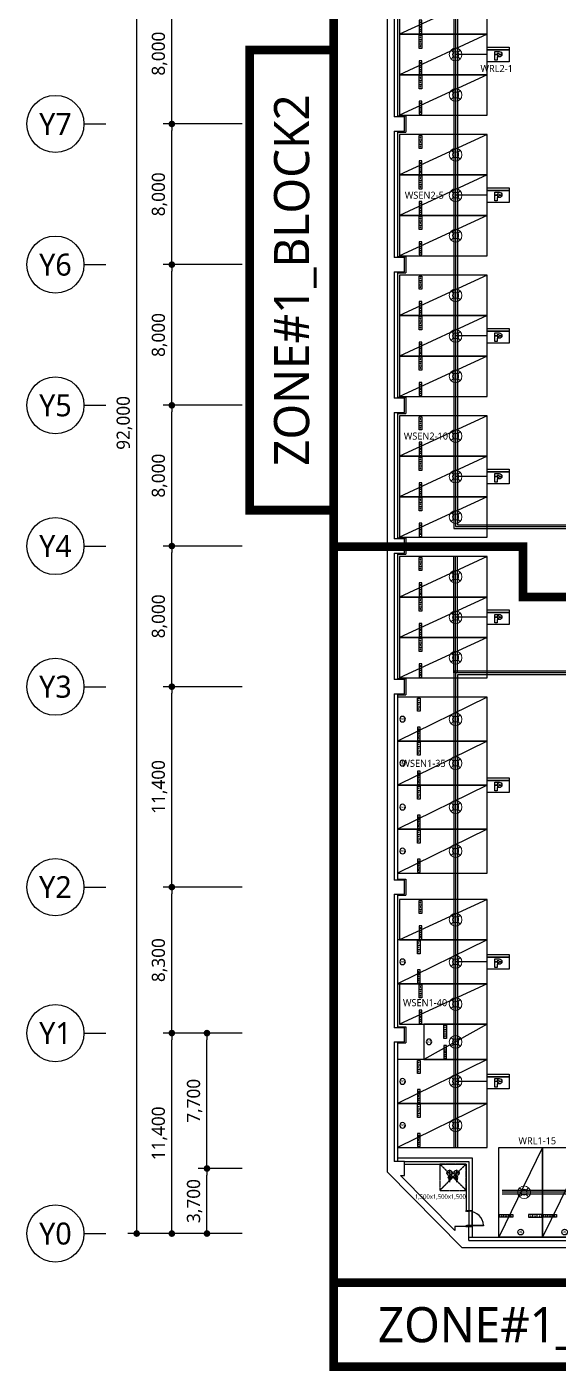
# Model space of a CAD drawing. Header units: millimetres. Extents: x -38475 to 94728, y -31127 to 90245.
# Drawn here: x -38475 to -8241, y -31127 to 45316 of the extents above; entities that cross this region are included whole.
import ezdxf
from ezdxf.enums import TextEntityAlignment as Align

# ---------------------------------------------------------------- set-up
doc = ezdxf.new("R2010")
doc.units = ezdxf.units.MM
for name, pattern in [('AUDIT_D_080121100638-0', [0]), ('HIDDEN', [9.525, 6.35, -3.175]), ('xr_plan$0$CENTER2', [1.125, 0.75, -0.125, 0.125, -0.125])]:
    doc.linetypes.add(name, pattern=pattern)
for name, color, linetype in [('e-plan', 9, 'Continuous'), ('E-TEXT', 6, 'Continuous'), ('구역', 5, 'Continuous'), ('레이스웨이', 3, 'Continuous'), ('만공차등', 6, 'Continuous'), ('유도배선', 6, 'Continuous')]:
    doc.layers.add(name, color=color, linetype=linetype)
doc.layers.add('초음파센서', color=1, linetype='AUDIT_D_080121100638-0', lineweight=13)
doc.styles.add('1', font='malgun_0.ttf')
doc.styles.add('USUN', font='malgun_0.ttf')
doc.styles.add('xr_plan$0$USUN', font='malgun_0.ttf')
doc.styles.add('xr_plan$0$신화문자', font='malgun_0.ttf', dxfattribs={"width": 0.9})

# ---------------------------------------------------------------- blocks, each defined once
blk = doc.blocks.new('xr_plan$0$직각주차')
at = {"layer": 'e-plan'}
for p, q in [((2300, 5000), (0, 0)), ((0, 0), (0, 5000)), ((0, 5000), (2300, 5000)), ((2300, 5000), (2300, 0)), ((300, 1125), (300, 1275)), ((550, 1125), (550, 1275)), ((1750, 1125), (1750, 1275)), ((2000, 1125), (2000, 1275)), ((2300, 0), (0, 0))]:
    blk.add_line(p, q, dxfattribs=at)
for points in [[(800, 1275), (800, 1125), (50, 1125), (50, 1275)], [(2250, 1125), (2250, 1275), (1500, 1275), (1500, 1125)]]:
    blk.add_lwpolyline(points, close=True, dxfattribs=at)
for centre in [(175, 1200), (425, 1200), (675, 1200), (1625, 1200), (1875, 1200), (2125, 1200)]:
    blk.add_circle(centre, 15, dxfattribs=at)
blk = doc.blocks.new('xr_plan$0$확장형주차')
at = {"layer": 'e-plan', "linetype": 'Continuous'}
blk.add_line((2500, 5100), (0, 0), dxfattribs=at)
at = {"layer": 'e-plan'}
for p, q in [((0, 0), (0, 5100)), ((0, 5100), (2500, 5100)), ((2500, 5100), (2500, 0)), ((300, 1125), (300, 1275)), ((550, 1125), (550, 1275)), ((1950, 1125), (1950, 1275)), ((2200, 1125), (2200, 1275)), ((2500, 0), (0, 0))]:
    blk.add_line(p, q, dxfattribs=at)
for points in [[(800, 1275), (800, 1125), (50, 1125), (50, 1275)], [(2450, 1125), (2450, 1275), (1700, 1275), (1700, 1125)]]:
    blk.add_lwpolyline(points, close=True, dxfattribs=at)
for centre, radius in [((175, 1200), 15), ((425, 1200), 15), ((675, 1200), 15), ((1825, 1200), 15), ((2075, 1200), 15), ((2325, 1200), 15), ((1253, 285), 160)]:
    blk.add_circle(centre, radius, dxfattribs=at)
at = {"layer": 'e-plan', "style": 'xr_plan$0$신화문자', "width": 0.8}
blk.add_text('확', height=160, dxfattribs=at).set_placement((1253, 285), align=Align.MIDDLE_CENTER)
blk = doc.blocks.new('xr_plan$0$경형직각주차')
at = {"layer": 'e-plan', "linetype": 'Continuous'}
blk.add_line((2000, 3600), (0, 0), dxfattribs=at)
at = {"layer": 'e-plan'}
for p, q in [((0, 0), (0, 3600)), ((0, 3600), (2000, 3600)), ((2000, 3600), (2000, 0)), ((300, 1125), (300, 1275)), ((550, 1125), (550, 1275)), ((1450, 1125), (1450, 1275)), ((1700, 1125), (1700, 1275)), ((2000, 0), (0, 0))]:
    blk.add_line(p, q, dxfattribs=at)
for points in [[(800, 1275), (800, 1125), (50, 1125), (50, 1275)], [(1950, 1125), (1950, 1275), (1200, 1275), (1200, 1125)]]:
    blk.add_lwpolyline(points, close=True, dxfattribs=at)
for centre, radius in [((175, 1200), 15), ((425, 1200), 15), ((675, 1200), 15), ((1325, 1200), 15), ((1575, 1200), 15), ((1825, 1200), 15), ((1003, 285), 160)]:
    blk.add_circle(centre, radius, dxfattribs=at)
at = {"layer": 'e-plan', "style": 'xr_plan$0$신화문자', "width": 0.8}
blk.add_text('경', height=160, dxfattribs=at).set_placement((1003, 285), align=Align.MIDDLE_CENTER)
blk = doc.blocks.new('주열')
at = {"layer": 'e-plan'}
blk.add_line((0, -6.5), (0, -11.5), dxfattribs=at)
blk.add_circle((0, 0), 6.5, dxfattribs=at)
at = {"layer": 'e-plan', "style": 'USUN'}
blk.add_attdef('주열', text='', height=5, dxfattribs=at).set_placement((0, 0), align=Align.MIDDLE_CENTER)
blk = doc.blocks.new('_Dot')
at = {"layer": 'e-plan', "linetype": 'ByBlock', "lineweight": -2}
blk.add_line((-0.5, 0), (-1, 0), dxfattribs=at)
at = {"layer": 'e-plan', "linetype": 'ByBlock', "const_width": 0.5}
blk.add_lwpolyline([(-0.25, 0, 1), (0.25, 0, 1)], format="xyb", close=True, dxfattribs=at)
blk = doc.blocks.new('Xref-지하2층')
at = {"layer": 'e-plan'}
for p, q in [((-14450, 81000), (-14450, -7897)), ((-28700, -11025), (-28700, 80225)), ((-26700, 52075), (-26700, 59325)), ((-14050, 59300), (-14050, 52100)), ((-22700, 51700), (-27200, 51700)), ((-22700, 51700), (-27200, 51700)), ((-26700, 44075), (-26700, 51325)), ((-14050, 51300), (-14050, 44100)), ((-22700, 43700), (-27200, 43700)), ((-22700, 43700), (-27200, 43700)), ((-26700, 36075), (-26700, 43325)), ((-14050, 43300), (-14050, 36100)), ((-22700, 35700), (-27200, 35700)), ((-22700, 35700), (-27200, 35700)), ((-26700, 28075), (-26700, 35325)), ((-14050, 35300), (-14050, 28100)), ((-22700, 27700), (-27200, 27700)), ((-22700, 27700), (-27200, 27700)), ((-26700, 20075), (-26700, 27325)), ((-14050, 27300), (-14050, 20100)), ((-22700, 19700), (-27200, 19700)), ((-22700, 19700), (-27200, 19700)), ((-22700, 19700), (-27200, 19700)), ((-26700, 8675), (-26700, 19325)), ((-26700, 8675), (-26700, 19325)), ((-14050, 19300), (-14050, 8700)), ((-22700, 8300), (-27200, 8300)), ((-22700, 8300), (-27200, 8300)), ((-22700, 8300), (-27200, 8300)), ((-26700, 375), (-26700, 7925)), ((-14050, 7900), (-14050, 300)), ((-22700, 0), (-27200, 0)), ((-22700, 0), (-27200, 0)), ((-22700, 0), (-27200, 0)), ((-22700, 0), (-25200, 0)), ((-26700, -11025), (-26700, -375)), ((-26700, -11025), (-26700, -375)), ((-24700, -7325), (-24700, -375)), ((-14050, -500), (-14050, -7300)), ((-13850, -7100), (-9600, -7100)), ((-9600, -7100), (-9600, -11600)), ((-22700, -7700), (-25200, -7700)), ((-22700, -7700), (-25200, -7700)), ((-24700, -11025), (-24700, -8075)), ((-14450, -7897), (-10205, -12200)), ((-22700, -11400), (-29200, -11400)), ((-22700, -11400), (-27200, -11400)), ((-22700, -11400), (-27200, -11400)), ((-22700, -11400), (-25200, -11400)), ((-10205, -12200), (91800, -12200)), ((-9800, -11800), (-400, -11800))]:
    blk.add_line(p, q, dxfattribs=at)
at = {"layer": 'e-plan', "linetype": 'Continuous'}
for p, q in [((-13850, 59240), (-13850, 52160)), ((-13850, 52160), (-13390, 52160)), ((-13390, 52160), (-13390, 51240)), ((-13850, 51240), (-13850, 44160)), ((-13850, 51240), (-13390, 51240)), ((-13850, 44160), (-13390, 44160)), ((-13390, 44160), (-13390, 43240)), ((-13850, 43240), (-13850, 36160)), ((-13850, 43240), (-13390, 43240)), ((-13850, 36160), (-13390, 36160)), ((-13390, 36160), (-13390, 35240)), ((-13850, 35240), (-13850, 28160)), ((-13850, 35240), (-13390, 35240)), ((-13850, 28160), (-13390, 28160)), ((-13390, 28160), (-13390, 27240)), ((-13850, 27240), (-13850, 20160)), ((-13850, 27240), (-13390, 27240)), ((-13850, 20160), (-13390, 20160)), ((-13390, 20160), (-13390, 19240)), ((-13850, 19240), (-13850, 8760)), ((-13850, 19240), (-13390, 19240)), ((-13850, 8760), (-13390, 8760)), ((-13390, 8760), (-13390, 7840)), ((-13850, 7840), (-13850, 360)), ((-13850, 7840), (-13390, 7840)), ((-13850, 360), (-13390, 360)), ((-13390, 360), (-13390, -560)), ((-13850, -560), (-13850, -7300)), ((-13850, -560), (-13390, -560)), ((-13450, -7300), (-9800, -7300)), ((-13450, -7450), (-9950, -7450)), ((-9950, -7450), (-9950, -10100)), ((-9800, -7300), (-9800, -10100)), ((-9800, -10100), (-9950, -10100)), ((-9800, -11600), (-460, -11600))]:
    blk.add_line(p, q, dxfattribs=at)
at = {"layer": 'e-plan', "linetype": 'xr_plan$0$CENTER2'}
for p, q in [((-9950, -7450), (-11450, -8950)), ((-11450, -7450), (-9950, -8950)), ((-11094, -7954), (-10306, -7954)), ((-10956, -8348), (-10838, -8348)), ((-10956, -8357), (-10838, -8357)), ((-10897, -8200), (-10946, -8348)), ((-10945, -8209), (-10897, -8446)), ((-10897, -7757), (-10897, -8151)), ((-10897, -8200), (-10749, -8200)), ((-10897, -8200), (-10897, -8471)), ((-10897, -8200), (-10848, -8348)), ((-10849, -8210), (-10897, -8446)), ((-10651, -8200), (-10503, -8200)), ((-10562, -8348), (-10444, -8348)), ((-10562, -8357), (-10444, -8357)), ((-10503, -8200), (-10552, -8348)), ((-10552, -8209), (-10503, -8446)), ((-10503, -7757), (-10503, -8151)), ((-10503, -8200), (-10454, -8348)), ((-10503, -8200), (-10503, -8471)), ((-10455, -8210), (-10503, -8446)), ((-10921, -8446), (-10872, -8446)), ((-10528, -8446), (-10479, -8446))]:
    blk.add_line(p, q, dxfattribs=at)
at = {"layer": 'e-plan'}
for points in [[(-14050, 51300), (-13450, 51300), (-13450, 52100), (-14050, 52100)], [(-14050, 43300), (-13450, 43300), (-13450, 44100), (-14050, 44100)], [(-14050, 35300), (-13450, 35300), (-13450, 36100), (-14050, 36100)], [(-14050, 27300), (-13450, 27300), (-13450, 28100), (-14050, 28100)], [(-14050, 19300), (-13450, 19300), (-13450, 20100), (-14050, 20100)], [(-14050, 7900), (-13450, 7900), (-13450, 8700), (-14050, 8700)], [(-14050, -500), (-13450, -500), (-13450, 300), (-14050, 300)], [(-9800, -11800), (-9800, -11000), (-10600, -11000), (-10600, -11230), (-13688, -8100), (-13450, -8100), (-13450, -7300), (-14050, -7300)]]:
    blk.add_lwpolyline(points, dxfattribs=at)
at = {"layer": 'e-plan', "linetype": 'xr_plan$0$CENTER2'}
blk.add_lwpolyline([(-11450, -8950), (-9950, -8950), (-9950, -7450), (-11450, -7450)], close=True, dxfattribs=at)
at = {"layer": 'e-plan'}
for points in [[(-9788, -10110), (-9788, -10135), (-9831, -10135), (-9831, -10150), (-9919, -10150), (-9962, -10135), (-9962, -10110)], [(-9800, -11000), (-9600, -11000), (-9600, -10100), (-9800, -10100)], [(-9788, -10990), (-9788, -10965), (-9831, -10965), (-9831, -10950), (-9919, -10950), (-9962, -10965), (-9962, -10990)], [(-9788, -10965), (-9788, -10925), (-8959, -10925), (-8959, -10965)]]:
    blk.add_lwpolyline(points, close=True, dxfattribs=at)
at = {"layer": 'e-plan', "linetype": 'xr_plan$0$CENTER2'}
for centre, radius in [((-10897, -7954), 148), ((-10897, -8200), 68.8), ((-10503, -7954), 148), ((-10503, -8200), 68.8)]:
    blk.add_circle(centre, radius, dxfattribs=at)
for centre, start, end in [((-10897, -8200), 36.8699, 323.1301), ((-10700, -8200), 306.8699, 233.1301), ((-10503, -8200), 216.8699, 143.1301)]:
    blk.add_arc(centre, 49.2, start, end, dxfattribs=at)
at = {"layer": 'e-plan'}
blk.add_arc((-9788, -10965), 830, 2.76231, 90, dxfattribs=at)
at = {"layer": 'e-plan', "linetype": 'Continuous', "xscale": -1, "rotation": 270}
for name, p in [('xr_plan$0$직각주차', (-13750, 56800)), ('xr_plan$0$직각주차', (-13750, 54500)), ('xr_plan$0$직각주차', (-13750, 52200)), ('xr_plan$0$직각주차', (-13750, 48800)), ('xr_plan$0$직각주차', (-13750, 46500)), ('xr_plan$0$직각주차', (-13750, 44200)), ('xr_plan$0$직각주차', (-13750, 40800)), ('xr_plan$0$직각주차', (-13750, 38500)), ('xr_plan$0$직각주차', (-13750, 36200)), ('xr_plan$0$직각주차', (-13750, 32800)), ('xr_plan$0$직각주차', (-13750, 30500)), ('xr_plan$0$직각주차', (-13750, 28200)), ('xr_plan$0$직각주차', (-13750, 24800)), ('xr_plan$0$직각주차', (-13750, 22500)), ('xr_plan$0$직각주차', (-13750, 20200)), ('xr_plan$0$확장형주차', (-13850, 16600)), ('xr_plan$0$확장형주차', (-13850, 14100)), ('xr_plan$0$확장형주차', (-13850, 11600)), ('xr_plan$0$확장형주차', (-13850, 9100)), ('xr_plan$0$직각주차', (-13750, 5300)), ('xr_plan$0$확장형주차', (-13850, 2800)), ('xr_plan$0$직각주차', (-13750, 500)), ('xr_plan$0$경형직각주차', (-12350, -1500)), ('xr_plan$0$확장형주차', (-13850, -4000)), ('xr_plan$0$확장형주차', (-13850, -6500))]:
    blk.add_blockref(name, p, dxfattribs=at)
at = {"layer": 'e-plan', "linetype": 'Continuous'}
ref = blk.add_blockref('주열', (-33325, 51700), dxfattribs=dict(at, xscale=250, yscale=250, zscale=250, rotation=90))
ref.add_attrib('주열', 'Y7', dxfattribs={"height": 1250, "style": 'USUN'}).set_placement((-33325, 51700), align=Align.MIDDLE_CENTER)
at = {"layer": 'e-plan', "xscale": 375, "yscale": 375, "zscale": 375}
for p, rotation in [((-26700, 51700), 270), ((-26700, 51700), 90), ((-26700, 43700), 270), ((-26700, 43700), 90), ((-26700, 35700), 270), ((-26700, 35700), 90), ((-26700, 27700), 270), ((-26700, 27700), 90), ((-26700, 19700), 270), ((-26700, 19700), 90), ((-26700, 19700), 90), ((-26700, 8300), 270), ((-26700, 8300), 270), ((-26700, 8300), 90), ((-26700, 0), 270), ((-26700, 0), 90), ((-26700, 0), 90), ((-24700, 0), 90), ((-24700, -7700), 270), ((-24700, -7700), 90), ((-28700, -11400), 270), ((-26700, -11400), 270), ((-26700, -11400), 270), ((-24700, -11400), 270)]:
    blk.add_blockref('_Dot', p, dxfattribs=dict(at, rotation=rotation))
at = {"layer": 'e-plan', "linetype": 'Continuous'}
ref = blk.add_blockref('주열', (-33325, 43700), dxfattribs=dict(at, xscale=250, yscale=250, zscale=250, rotation=90))
ref.add_attrib('주열', 'Y6', dxfattribs={"height": 1250, "style": 'USUN'}).set_placement((-33325, 43700), align=Align.MIDDLE_CENTER)
ref = blk.add_blockref('주열', (-33325, 35700), dxfattribs=dict(at, xscale=250, yscale=250, zscale=250, rotation=90))
ref.add_attrib('주열', 'Y5', dxfattribs={"height": 1250, "style": 'USUN'}).set_placement((-33325, 35700), align=Align.MIDDLE_CENTER)
ref = blk.add_blockref('주열', (-33325, 27700), dxfattribs=dict(at, xscale=250, yscale=250, zscale=250, rotation=90))
ref.add_attrib('주열', 'Y4', dxfattribs={"height": 1250, "style": 'USUN'}).set_placement((-33325, 27700), align=Align.MIDDLE_CENTER)
ref = blk.add_blockref('주열', (-33325, 19700), dxfattribs=dict(at, xscale=250, yscale=250, zscale=250, rotation=90))
ref.add_attrib('주열', 'Y3', dxfattribs={"height": 1250, "style": 'USUN'}).set_placement((-33325, 19700), align=Align.MIDDLE_CENTER)
ref = blk.add_blockref('주열', (-33325, 8300), dxfattribs=dict(at, xscale=250, yscale=250, zscale=250, rotation=90))
ref.add_attrib('주열', 'Y2', dxfattribs={"height": 1250, "style": 'USUN'}).set_placement((-33325, 8300), align=Align.MIDDLE_CENTER)
ref = blk.add_blockref('주열', (-33325, 0), dxfattribs=dict(at, xscale=250, yscale=250, zscale=250, rotation=90))
ref.add_attrib('주열', 'Y1', dxfattribs={"height": 1250, "style": 'USUN'}).set_placement((-33325, 0), align=Align.MIDDLE_CENTER)
for p in [(-8100, -11600), (-5600, -11600)]:
    blk.add_blockref('xr_plan$0$확장형주차', p, dxfattribs=at)
ref = blk.add_blockref('주열', (-33325, -11400), dxfattribs=dict(at, xscale=250, yscale=250, zscale=250, rotation=90))
ref.add_attrib('주열', 'Y0', dxfattribs={"height": 1250, "style": 'USUN'}).set_placement((-33325, -11400), align=Align.MIDDLE_CENTER)
at = {"layer": 'e-plan', "ltscale": 3, "style": 'xr_plan$0$USUN'}
blk.add_text('1,500x1,500x1,500', height=250, dxfattribs=at).set_placement((-9967, -9295), align=Align.MIDDLE_RIGHT)
at = {"layer": 'e-plan', "char_height": 750, "attachment_point": 5, "rotation": 90, "style": 'USUN'}
for s, insert in [('\\A1;8,000', (-27400, 55700)), ('\\A1;8,000', (-27400, 47700)), ('\\A1;8,000', (-27400, 39700)), ('\\A1;92,000', (-29400, 34700)), ('\\A1;8,000', (-27400, 31700)), ('\\A1;8,000', (-27400, 23700)), ('\\A1;11,400', (-27403, 14000)), ('\\A1;11,400', (-27403, 14000)), ('\\A1;8,300', (-27400, 4150)), ('\\A1;7,700', (-25400, -3850)), ('\\A1;11,400', (-27403, -5700)), ('\\A1;11,400', (-27403, -5700)), ('\\A1;3,700', (-25400, -9550))]:
    blk.add_mtext(s, dxfattribs=dict(at, insert=insert))
blk = doc.blocks.new('A$C61602750')
at = {"layer": 'e-plan'}
blk.add_blockref('Xref-지하2층', (-3525, -11905), dxfattribs=at)
blk = doc.blocks.new('센서')
at = {"layer": '초음파센서'}
for p, q in [((-256, 256), (-120, 119)), ((119, 120), (256, 256)), ((-256, -256), (-119, -120)), ((120, -119), (256, -256))]:
    blk.add_line(p, q, dxfattribs=at)
for major_axis, start_param, end_param in [((0, 362), 2.801804347482335, 9.08498965466192), ((0, 169), 2.862310370331366, 9.145495677510953)]:
    blk.add_ellipse((0, 0), major_axis=major_axis, ratio=1, start_param=start_param, end_param=end_param, dxfattribs=at)
blk = doc.blocks.new('만공차등')
at = {"layer": '만공차등', "color": 2}
for p, q in [((256, 773), (1281, 773)), ((256, 86), (256, 773)), ((1281, 647), (256, 647)), ((256, 647), (1281, 647)), ((1281, 773), (1281, 86)), ((1281, 86), (256, 86)), ((602, 442), (724, 442)), ((602, 436), (724, 436)), ((817, 442), (935, 442)), ((817, 436), (935, 436))]:
    blk.add_line(p, q, dxfattribs=at)
for points in [[(602, 563), (602, 563), (804, 563), (804, 563)], [(602, 442), (602, 509), (602, 563), (602, 563)], [(602, 170), (602, 170), (602, 322), (602, 436)], [(724, 170), (724, 170), (602, 170), (602, 170)], [(758, 483), (758, 483), (724, 483), (724, 483)], [(724, 483), (724, 483), (724, 463), (724, 442)], [(724, 436), (724, 415), (724, 395), (724, 395)], [(724, 395), (724, 395), (754, 395), (754, 395)], [(790, 316), (790, 316), (724, 316), (724, 316)], [(724, 316), (724, 316), (724, 170), (724, 170)], [(754, 395), (777, 395), (793, 399), (803, 407)], [(805, 470), (797, 479), (781, 483), (758, 483)], [(900, 349), (876, 327), (839, 316), (790, 316)], [(803, 407), (812, 415), (817, 425), (817, 436)], [(804, 563), (848, 563), (881, 552), (902, 531)], [(817, 442), (816, 453), (812, 462), (805, 470)], [(935, 436), (934, 400), (922, 370), (900, 349)]]:
    blk.add_open_spline(points, degree=3, dxfattribs=at)
blk.add_open_spline([(902, 531), (924, 510), (935, 481), (935, 442), (935, 442), (935, 442), (935, 442)], degree=3, knots=[0.4989771, 0.4989771, 0.4989771, 0.4989771, 0.9979543, 0.9979543, 0.9979543, 1, 1, 1, 1], dxfattribs=at)

msp = doc.modelspace()

# ---------------------------------------------------------------- linework, layer by layer
at = {"layer": '구역', "color": 7, "linetype": 'HIDDEN', "ltscale": 2, "const_width": 500}
for points in [[(37001, 45891), (37001, 12895), (-10238, 12895), (-10238, 15753), (-21020, 15753), (-21020, 47998)], [(-21020, 17831), (-25801, 17831), (-25801, 44005), (-21020, 44005)]]:
    msp.add_lwpolyline(points, dxfattribs=at)
for points in [[(-21020, 15753), (-21020, -26096), (37001, -26096), (37001, 12895), (-10238, 12895), (-10238, 15753)], [(-21020, -26096), (5154, -26096), (5154, -30877), (-21020, -30877)]]:
    msp.add_lwpolyline(points, close=True, dxfattribs=at)
at = {"layer": '레이스웨이'}
for points in [[(-14175, 47195), (-14175, 16795), (36475, 16795)], [(-13975, 47195), (-13975, 16995), (36475, 16995)], [(-14175, 8576), (-14175, 15195)], [(-13975, 8576), (-13975, 15195)], [(-5225, 8676), (-14175, 8676), (-14175, -18405)], [(-5225, 8476), (-13975, 8476), (-13975, -18405)], [(-5225, -20855), (-11425, -20855)], [(-5225, -21055), (-11425, -21055)]]:
    msp.add_lwpolyline(points, dxfattribs=at)
at = {"layer": '만공차등', "color": 4, "linetype": 'Continuous', "ltscale": 2}
for points in [[(-12275, 43745), (-14075, 43745)], [(-12275, 35745), (-14075, 35745)], [(-12275, 27745), (-14075, 27745)], [(-12275, 19745), (-14075, 19745)], [(-12275, 11745), (-14075, 11745)], [(-12275, 2195), (-14075, 2195)], [(-12275, -7855), (-14075, -7855)], [(-12275, -14655), (-14075, -14655)]]:
    msp.add_lwpolyline(points, dxfattribs=at)
at = {"layer": '유도배선'}
for points in [[(-14075, 47195), (-14075, 16895), (36475, 16895)], [(-14075, 8576), (-14075, 15195)], [(-5225, 8576), (-14075, 8576), (-14075, -18405)], [(-5225, -20955), (-11425, -20955)]]:
    msp.add_lwpolyline(points, dxfattribs=at)

# ---------------------------------------------------------------- block references
at = {"layer": 'e-plan'}
msp.add_blockref('A$C61602750', (0, 0), dxfattribs=at)
at = {"layer": '만공차등', "xscale": 1.226069819647817, "yscale": 1.226069819647817, "zscale": 1.226069819647817}
for p in [(-12589, 43219), (-12589, 35219), (-12589, 27219), (-12589, 19219), (-12589, 11219), (-12589, 1669), (-12589, -8381), (-12589, -15181)]:
    msp.add_blockref('만공차등', p, dxfattribs=at)
at = {"layer": '초음파센서'}
for p in [(-14075, 43745), (-14075, 41445), (-14075, 38045), (-14075, 35745), (-14075, 33445), (-14075, 30045), (-14075, 27745), (-14075, 25445), (-14075, 22045), (-14075, 19745), (-14075, 17445), (-14075, 14045), (-14075, 11745), (-14075, 9445), (-14075, 5945), (-14075, 3445), (-14075, 945), (-14075, -1555), (-14075, -5455), (-14075, -7855), (-14075, -10255), (-14075, -12405), (-14075, -14655), (-14075, -17155), (-10175, -20955)]:
    msp.add_blockref('센서', p, dxfattribs=at)

# ---------------------------------------------------------------- texts
at = {"layer": 'E-TEXT', "style": '1'}
for s, p in [('WRL2-1', (-11737, 42950)), ('WSEN2-5', (-15856, 35743)), ('WSEN2-10', (-15766, 22047)), ('WSEN1-35', (-15899, 3436)), ('WSEN1-40', (-15813, -10174)), ('WRL1-15', (-9428, -18028))]:
    msp.add_text(s, height=400, dxfattribs=at).set_placement(p, align=Align.MIDDLE_CENTER)
at = {"layer": '구역', "color": 7, "linetype": 'HIDDEN', "ltscale": 2, "style": '1'}
msp.add_text('ZONE#1_BLOCK2', height=2000, rotation=90, dxfattribs=at).set_placement((-23410, 30918), align=Align.MIDDLE_CENTER)
msp.add_text('ZONE#1_BLOCK1', height=2000, dxfattribs=at).set_placement((-7933, -28487), align=Align.MIDDLE_CENTER)

doc.saveas('drawing.dxf')
